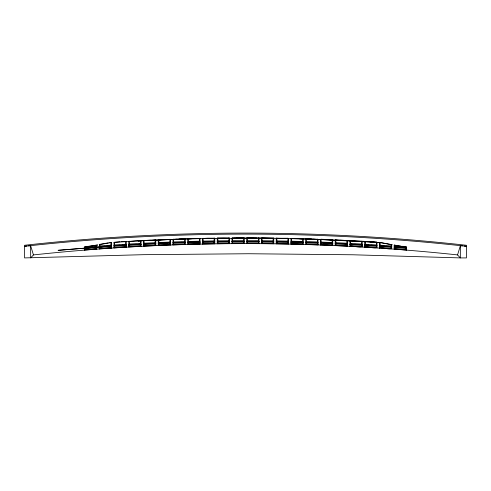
<?xml version="1.0" encoding="UTF-8"?>
<svg xmlns="http://www.w3.org/2000/svg" width="491" height="491" viewBox="0 0 491 491"><rect width="100%" height="100%" fill="white"/><g stroke="black" fill="none" stroke-linecap="round" stroke-linejoin="round"><path stroke-width="0.74" d="M85.778 247.691L84.52 248.164L84.52 250.023L96.807 249.066L96.481 247.047M84.52 247.943L84.851 246.826L96.807 245.095L96.807 246.991L84.52 247.943L85.072 246.991A0.81 0.307 -4 0 0 84.857 246.826M96.15 247.212L96.15 248.428L96.807 249.066M96.807 246.991L96.162 245.874M106.75 246.126L110.905 245.838L111.555 246.163L111.555 248.016L99.268 248.882L99.268 247.028L101.22 246.519M111.555 245.942C110.628 245.42 110.653 242.493 111.555 242.529L111.555 245.942L99.268 246.807L99.605 244.371L108.272 242.842M99.833 246.617L99.833 248.158L99.268 248.882M99.839 245.917L99.79 245.046M110.905 245.838L110.898 247.378L111.555 248.016M124.266 244.984L126.297 245.23L126.297 247.083L114.01 247.857L114.01 245.997L114.587 245.592L120.117 245.236M121.504 241.652L126.297 241.597L126.297 245.009L114.01 245.782L114.01 242.37L120.123 241.738M114.587 245.592L114.587 247.133L114.01 247.857M114.01 245.782L114.587 244.941L114.587 242.29M125.653 244.899L125.653 246.439L126.297 247.083M126.297 245.009L125.653 244.248L125.653 241.4M128.759 246.936L128.759 245.083L129.336 244.678L129.336 246.218L128.759 246.936L141.046 246.255L141.046 244.401L139.021 244.144M128.759 244.862L128.759 241.455L135.565 240.829L141.046 240.774L141.046 244.18L128.759 244.862L129.336 244.027L129.342 241.179M141.046 246.255L140.401 245.604L140.401 244.07M141.046 244.18L140.401 243.413L140.408 240.572M151.001 243.536L155.15 243.346L155.794 243.683L155.794 245.537L143.507 246.126L143.507 244.273L146.165 243.775M143.507 244.058L143.507 240.645L149.62 240.105L155.794 240.056L155.794 243.468L143.507 244.058L144.09 243.223L144.09 240.381M143.507 246.126L144.084 245.414L144.09 243.88M155.794 245.537L155.15 244.886L155.15 243.346M155.794 243.468L155.156 242.695L155.156 239.847M170.537 244.929L169.904 244.273L169.904 242.732L170.537 243.076L170.537 244.929L158.249 245.426L158.249 243.573L158.839 243.18M158.249 243.358L158.249 239.952L162.987 239.51L170.537 239.448L170.537 242.861L158.249 243.358L158.839 242.529L158.839 239.688M158.249 245.426L158.839 244.721L158.839 243.315M170.537 242.861L169.904 242.081L169.904 239.24M185.285 244.432L184.653 243.763L184.653 242.229L185.285 242.579L185.285 244.432L172.998 244.837L172.998 242.984L173.593 242.597M172.998 242.769L172.998 239.363L179.816 238.89L185.285 238.951L185.285 242.358L172.998 242.769L173.593 241.946L173.593 239.105M172.998 244.837L173.587 244.131L173.587 242.793M185.285 242.358L184.653 241.578L184.653 238.736M187.746 244.358L187.746 242.505L188.341 242.118L193.178 241.989L199.407 241.836L200.033 242.186L200.033 244.039L187.746 244.358L188.341 243.659L188.341 242.118M187.746 242.284L187.746 238.878L193.871 238.479L200.033 238.565L200.033 241.971L187.746 242.284L188.341 241.468L188.341 238.626M200.033 244.039L199.401 243.37L199.407 241.836M200.033 241.971L199.407 241.185L199.407 238.344M212.081 241.584L214.776 241.903L214.776 243.757L202.488 243.984L202.488 242.131L203.016 241.799M202.488 241.916L202.488 238.509L207.932 238.166L214.776 238.282L214.776 241.689L202.488 241.916L203.09 241.106L203.09 238.258M202.488 243.984L203.09 243.29L203.09 241.817M214.776 243.757L214.156 243.088L214.156 241.547M214.776 241.689L214.156 240.897L214.156 238.055M217.237 243.72L217.237 241.873L217.844 241.492L223.374 241.425L228.904 241.369L229.524 241.732L229.524 243.585L217.237 243.72L217.844 243.033L217.844 241.492M217.237 241.652L217.844 240.842L217.844 238L223.374 237.932L229.524 238.11L229.524 241.517L217.237 241.652L217.237 238.245L217.844 238M229.524 243.585L228.904 242.91L228.904 241.369M229.524 241.517L228.904 240.719L228.904 237.877M243.696 241.327L244.273 241.67L244.273 243.524L231.985 243.567L231.985 241.713L232.593 241.345L236.048 241.327M231.985 243.567L232.593 242.879L232.593 241.345M231.985 241.498L232.593 240.694L232.593 237.853L236.742 237.828L244.273 238.049L244.273 241.455L231.985 241.498L231.985 238.092L232.593 237.853M243.659 237.81L243.659 240.651L244.273 241.455M254.952 241.327L258.407 241.345L259.015 241.713L259.015 243.567L246.728 243.524L246.728 241.67L247.304 241.327M259.015 238.092L259.015 241.498L246.728 241.455L246.728 238.049L247.341 237.81L273.763 238.245L273.763 241.652L261.476 241.517L261.476 238.11L262.096 237.877L273.763 238.245M246.728 243.524L247.341 242.842L247.341 241.302M261.476 241.732L261.476 243.585L273.763 243.72L273.763 241.873L273.156 241.492L262.096 241.369L261.476 241.732L273.763 241.873M287.91 241.817L287.91 243.29L288.512 243.984L276.224 243.757L276.224 241.903L278.919 241.584M276.224 238.282L276.224 241.689L288.512 241.916L288.512 238.509L287.91 238.258L276.224 238.282L283.135 238.399M288.512 243.929L288.512 242.131L287.984 241.799M305.715 244.432L306.347 243.763L306.347 242.229L305.715 242.579L305.715 244.432L318.002 244.837L318.002 242.984L317.407 242.597M344.835 243.775L347.493 244.273L347.493 246.126L335.206 245.537L335.206 243.683L335.85 243.346L339.999 243.536M391.732 244.671L391.732 246.807L379.445 245.942L379.445 242.529L379.819 242.37L391.732 244.671L379.574 242.542L379.807 242.321L380.059 243.849M405.222 247.691L406.48 248.164L406.48 250.023L394.193 249.066L394.193 247.206L397.618 247.096M406.48 247.182L394.193 245.095L394.193 246.991L406.48 247.943L406.149 246.826L402.675 246.243M84.52 250.023L85.084 249.293L85.084 247.746M144.084 245.414L155.15 244.886M406.48 247.943L405.916 247.077A1.178 0.448 0 0 1 406.137 246.826M28.601 245.862L30.62 245.647A2006.459 2006.459 0 0 1 460.38 245.647L460.306 257.916L466.45 257.916L466.45 245.279A2007.484 2007.484 0 0 0 24.55 245.279L24.55 257.916L143.47 254.682L248.722 253.737L352.9 254.78L460.306 257.904L457.594 254.952M391.21 245.046L391.161 245.966L391.732 246.807M457.594 254.78L460.38 245.647L462.399 245.862M99.268 246.807L99.839 245.966L110.905 245.187M246.728 241.455L247.341 240.651L247.341 237.81M261.476 241.517L262.096 240.719L262.096 237.877M276.224 241.689L276.844 240.897L276.844 238.055M290.967 241.971L291.593 241.185L291.593 238.344L297.129 238.479L303.254 238.878L303.254 242.284L290.967 241.971L290.967 238.565L291.593 238.344M305.715 242.358L306.347 241.578L306.347 238.736L311.184 238.89L318.002 239.363L318.002 242.769L305.715 242.358L305.715 238.951L306.347 238.736M320.463 242.861L321.096 242.081L321.096 239.24L326.625 239.455L332.751 239.952L332.751 243.358L320.463 242.861L320.463 239.448L321.096 239.24M335.206 243.468L335.844 242.695L335.844 239.847L341.38 240.105L347.493 240.645L347.493 244.058L335.206 243.468L335.206 240.056L335.844 239.847M349.954 244.18L349.954 240.774L356.098 241.106L362.241 241.455L362.241 244.862L349.954 244.18L350.599 243.413L350.592 240.572L365.347 241.4L376.413 242.094L376.99 242.37L376.99 245.782L364.703 245.009L364.703 241.597M364.703 245.009L365.347 244.248L365.347 241.4M379.445 245.942L380.095 245.187L391.161 245.966M394.193 246.991L394.85 245.813M33.406 254.952L30.694 257.904L30.62 245.647L24.55 246.31L26.575 246.083M261.476 243.585L262.096 242.91L262.096 241.369M276.224 243.757L276.844 243.088L276.844 241.547M290.967 244.039L291.599 243.37L291.593 241.836L297.822 241.989L302.659 242.118L303.254 242.505L303.254 244.358L290.967 244.039L290.967 242.186L291.593 241.836M320.463 244.929L321.096 244.273L321.096 242.732L320.463 243.076L320.463 244.929L332.751 245.426L332.751 243.573L332.162 243.18M335.206 245.537L335.85 244.886L335.85 243.346M362.241 246.936L361.664 246.218L361.664 244.678C365.531 249.293 351.826 245.396 349.954 246.255L350.599 245.604L350.599 244.07L351.979 244.144M370.883 245.236L376.413 245.592C380.144 250.263 366.624 246.2 364.703 247.083L365.347 246.439L365.347 244.899L366.734 244.984M385.631 246.218L391.167 246.617C394.93 251.263 381.176 247.12 379.445 248.016L380.102 247.378L380.095 245.838L384.25 246.126M394.193 249.066L394.85 248.428L394.85 246.887M349.954 246.255L349.954 244.401L350.599 244.07M364.703 247.083L364.703 245.23L365.347 244.899M379.445 248.016L379.445 246.163L380.095 245.838M349.954 240.774L350.592 240.572M109.689 242.591L111.426 242.542L99.268 244.671M96.807 245.095L84.52 247.182M84.52 248.164L58.091 250.324L111.543 246.009L86.054 248.041M85.084 247.096L96.15 246.237M85.084 249.293L96.15 248.428M87.588 247.918L96.807 247.206M89.927 247.366L92.001 247.206M99.268 247.028L111.555 246.163M99.833 248.158L110.898 247.378M102.601 246.414L105.369 246.218M114.01 242.37L141.046 240.774M114.587 244.941L125.653 244.248M114.01 245.997L126.297 245.23M114.587 247.133L125.653 246.439M122.191 245.107L122.885 245.064M129.336 244.027L140.401 243.413M128.759 245.083L141.046 244.401M129.336 246.218L140.401 245.604M130.029 244.641L131.41 244.561M132.104 244.524L136.252 244.291M143.507 240.645L146.576 240.492M144.09 243.223L155.156 242.695M143.507 244.273L155.794 243.683M151.185 240.271L138.118 240.903L176.84 239.227M152.719 240.197L191.791 238.743L256.713 238.08M155.027 240.093L155.794 240.056M158.249 239.952L170.537 239.448M158.839 242.529L169.904 242.081M159.532 243.149L167.83 242.812M158.249 243.573L170.537 243.076M158.839 244.721L169.904 244.273M172.998 242.984L185.285 242.579M173.593 241.946L184.653 241.578M174.974 242.548L181.885 242.315M173.587 244.131L184.653 243.763M179.141 239.148L191.791 238.743M182.216 239.049L185.285 238.951M187.746 238.878L200.033 238.565M188.341 241.468L199.407 241.185M187.746 242.505L200.033 242.186M188.341 243.659L199.401 243.37M202.488 238.509L214.776 238.282M202.488 242.131L214.776 241.903M203.09 241.106L214.156 240.897M203.09 243.29L214.156 243.088M207.239 241.67L208.626 241.646M217.237 238.245L229.524 238.11M217.844 240.842L228.904 240.719M217.237 241.873L229.524 241.732M217.844 243.033L228.904 242.91M232.593 240.694L243.659 240.651M231.985 241.713L244.273 241.67M232.593 242.879L243.659 242.842L244.273 243.524M233.52 238.086L272.358 238.203L311.859 239.148M236.588 238.067L244.273 238.049M246.728 238.049L253.638 238.061M247.341 240.651L258.407 240.694L259.015 241.498M246.728 241.67L259.015 241.713M247.341 242.842L258.407 242.879L259.015 243.567M262.096 240.719L273.156 240.842L273.763 241.652M262.096 242.91L273.156 243.033L273.763 243.72M276.224 241.903L288.512 242.131M276.844 240.897L287.91 241.106L288.512 241.916M276.844 243.088L287.91 243.29M282.374 241.646L283.761 241.67M284.67 238.43L288.512 238.509M290.967 238.565L303.254 238.878M291.593 241.185L302.659 241.468L303.254 242.284M290.967 242.186L303.254 242.505M291.599 243.37L302.659 243.659L303.254 244.358M305.715 238.951L308.784 239.049M306.347 241.578L317.407 241.946L318.002 242.769M305.715 242.579L318.002 242.984M309.115 242.315L316.026 242.548M306.347 243.763L317.413 244.131L318.002 244.837M299.209 238.743L338.281 240.197M313.393 239.197L379.69 242.523L367.004 241.738M316.468 239.307L318.002 239.363M320.463 239.448L332.751 239.952M321.096 242.081L332.162 242.529L332.751 243.358M320.463 243.076L332.751 243.573M321.096 244.273L332.162 244.721L332.751 245.426M323.17 242.812L331.468 243.149M335.206 240.056L335.973 240.093M335.844 242.695L346.91 243.223L347.493 244.058M335.206 243.683L347.493 244.273M335.85 244.886L346.916 245.414L347.493 246.126M352.882 240.903L339.815 240.271M343.657 240.455L347.493 240.645M350.599 243.413L361.664 244.027L362.241 244.862M349.954 244.401L362.241 245.083M350.599 245.604L361.664 246.218M354.748 244.291L358.896 244.524M359.59 244.561L360.971 244.641M365.347 244.248L376.413 244.941L376.99 245.782M364.703 245.23L376.99 245.997M365.347 246.439L376.413 247.133L376.99 247.857M368.115 245.064L368.809 245.107M370.079 241.928L376.99 242.37M379.445 246.163L391.732 247.028M380.102 247.378L391.167 248.158L391.732 248.882M394.85 246.237L405.916 247.096M394.193 247.206L406.48 248.164M394.85 248.428L405.916 249.293L406.48 250.023M398.999 247.206L403.841 247.581M460.38 245.647L466.45 246.31L464.425 246.083M401.841 246.402L394.193 245.095M30.62 245.647L33.406 254.78M380.065 243.874L380.095 245.07M405.916 249.293L405.916 247.746M376.413 247.12L376.413 245.592M391.167 246.617L391.167 248.158M376.413 242.094L376.413 244.941M361.658 241.179L361.664 244.027M346.91 240.381L346.91 243.223M346.91 243.88L346.916 245.414M332.162 239.688L332.162 242.529M332.162 243.315L332.162 244.721M317.407 239.105L317.407 241.946M317.413 242.793L317.413 244.131M302.659 238.626L302.659 241.468M302.659 242.118L302.659 243.659M287.91 238.258L287.91 241.106M273.156 243.033L273.156 241.492M258.407 242.879L258.407 241.345M273.156 238L273.156 240.842M258.407 237.853L258.407 240.694M243.659 241.302L243.659 242.842M99.955 244.408A13.834 5.708 8 0 1 99.906 245.064M96.917 245.69A8.746 3.136 -24 0 1 97.691 244.684M391.726 244.966A13.834 5.37 -16.4 0 1 392.113 244.291M33.437 254.909A1996.946 1996.946 0 0 1 457.563 254.909"/></g></svg>
